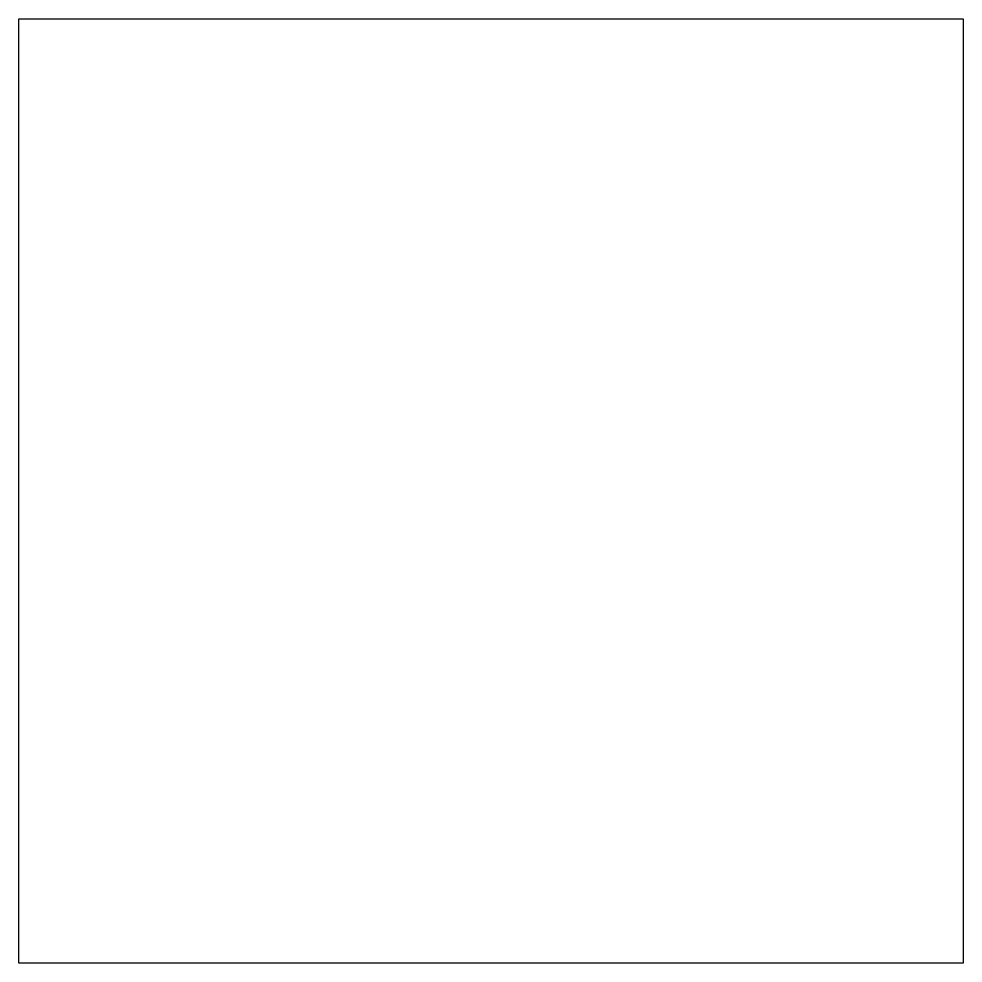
# Model space of a CAD drawing. Header units: millimetres. Extents: x -1190 to -810, y -1190 to -810.
import ezdxf

# ---------------------------------------------------------------- set-up
doc = ezdxf.new("R2010")
doc.units = ezdxf.units.MM

msp = doc.modelspace()

# ---------------------------------------------------------------- linework, layer by layer
at = {"layer": 'OuterContour'}
msp.add_lwpolyline([(-1190, -810), (-810, -810), (-810, -1190), (-1190, -1190)], close=True, dxfattribs=at)

doc.saveas('drawing.dxf')
